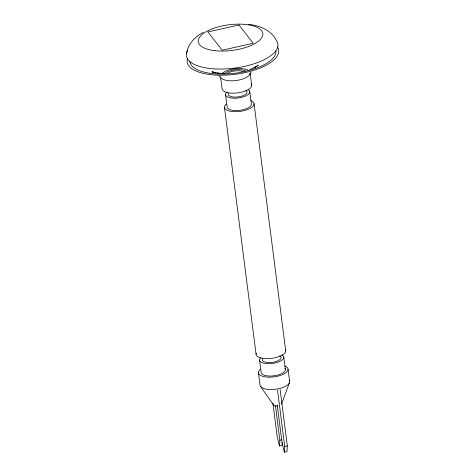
<?xml version="1.0" encoding="UTF-8"?>
<svg xmlns="http://www.w3.org/2000/svg" width="476" height="476" viewBox="0 0 476 476"><rect width="100%" height="100%" fill="white"/><g stroke="black" fill="none" stroke-linecap="round" stroke-linejoin="round"><path stroke-width="0.71" d="M280.102 389.469L287.331 445.893L286.969 451.629L284.38 452.2L282.113 443.108L277.222 404.933M282.256 442.513L282.078 445.375L279.489 445.952L279.852 440.229L275.437 405.719M284.38 452.2L284.743 446.47L277.52 390.052M186.616 53.752C187.734 44.191 194.987 36.741 203.145 32.368M281.459 404.303L289.235 383.216M249.692 74.524L251.12 72.102M255.32 67.306L258.343 65.087L254.005 67.937L255.779 66.979L249.495 69.68M279.852 440.229L281.798 439.794M284.743 446.47L287.331 445.893M225.332 73.488L217.145 73.09L218.674 73.262L212.189 72.043L214.265 72.548M248.579 24.306C259.099 25.585 271.183 29.905 276.116 40.073A46.118 18.314 -7.3 0 1 233.103 68.288A46.118 18.314 -7.3 0 1 187.651 50.349M215.688 73.042L212.117 71.638L213.873 72.465M219.043 75.827L221.066 77.85A14.923 5.926 -7.3 0 0 236.905 80.408A14.923 5.926 -7.3 0 0 250.084 73.453M260.616 386.542L273.652 405.207M279.489 445.952L277.222 436.867L272.903 403.16M250.114 72.929L251.697 85.281M254.071 103.804L285.701 350.752M288.075 369.275L289.658 381.621M249.793 91.767L251.376 104.113A12.209 4.849 -7.3 0 1 239.511 110.372A12.209 4.849 -7.3 0 1 227.129 106.927L225.547 94.581M283.803 357.244L285.38 369.59M259.557 360.058L261.14 372.405A12.209 4.849 -7.3 0 0 275.098 375.623A12.209 4.849 -7.3 0 0 284.904 368.382M220.578 77.1L222.066 88.72A14.923 5.926 -7.3 0 0 239.125 92.653A14.923 5.926 -7.3 0 0 251.108 83.806M224.44 107.243L256.07 354.198M258.444 372.72L260.027 385.066A14.923 5.926 -7.3 0 0 276.449 389.1A14.923 5.926 -7.3 0 0 289.378 380.622M279.745 355.816A9.496 3.772 -7.3 0 1 273.105 362.248A9.496 3.772 -7.3 0 1 262.52 358.731M284.826 366.02A14.923 5.926 -7.3 0 1 283.958 373.975A14.923 5.926 -7.3 0 1 264.489 376.748A14.923 5.926 -7.3 0 1 260.271 369.519M250.816 100.543A14.923 5.926 -7.3 0 1 249.954 108.498A14.923 5.926 -7.3 0 1 230.485 111.277A14.923 5.926 -7.3 0 1 226.267 104.048M285.421 349.747A14.923 5.926 -7.3 0 1 271.201 358.404A14.923 5.926 -7.3 0 1 256.243 353.138M277.615 405.951A4.07 1.618 -7.3 0 1 273.492 404.802M282.048 355.001A12.209 4.849 -7.3 0 1 272.462 363.438A12.209 4.849 -7.3 0 1 260.586 357.875M248.044 89.53A12.209 4.849 -7.3 0 1 237.929 98.026A12.209 4.849 -7.3 0 1 227.046 91.969M245.735 90.339A9.496 3.772 -7.3 0 1 239.101 96.771A9.496 3.772 -7.3 0 1 228.516 93.254M222.31 73.179A14.923 5.926 -7.3 0 1 231.163 69.371L234.983 68.722A14.923 5.926 -7.3 0 1 247.972 70.198M224.672 73.447A12.209 4.849 -7.3 0 1 245.67 71.007M277.353 46.862A46.118 18.314 -7.3 0 1 235.608 74.25A46.118 18.314 -7.3 0 1 187.502 58.655M276.026 51.122A43.405 17.237 -7.3 0 1 233.841 73.387A43.405 17.237 -7.3 0 1 189.829 61.136M227.463 73.387A9.496 3.772 -7.3 0 1 242.909 71.59M238.928 24.996L207.881 31.969L222.179 50.224L253.22 43.251L238.928 24.996M214.985 50.694A32.552 12.929 -7.3 0 0 262.877 33.855A32.552 12.929 -7.3 0 0 213.795 28.28A32.552 12.929 -7.3 0 0 214.985 50.694"/></g></svg>
